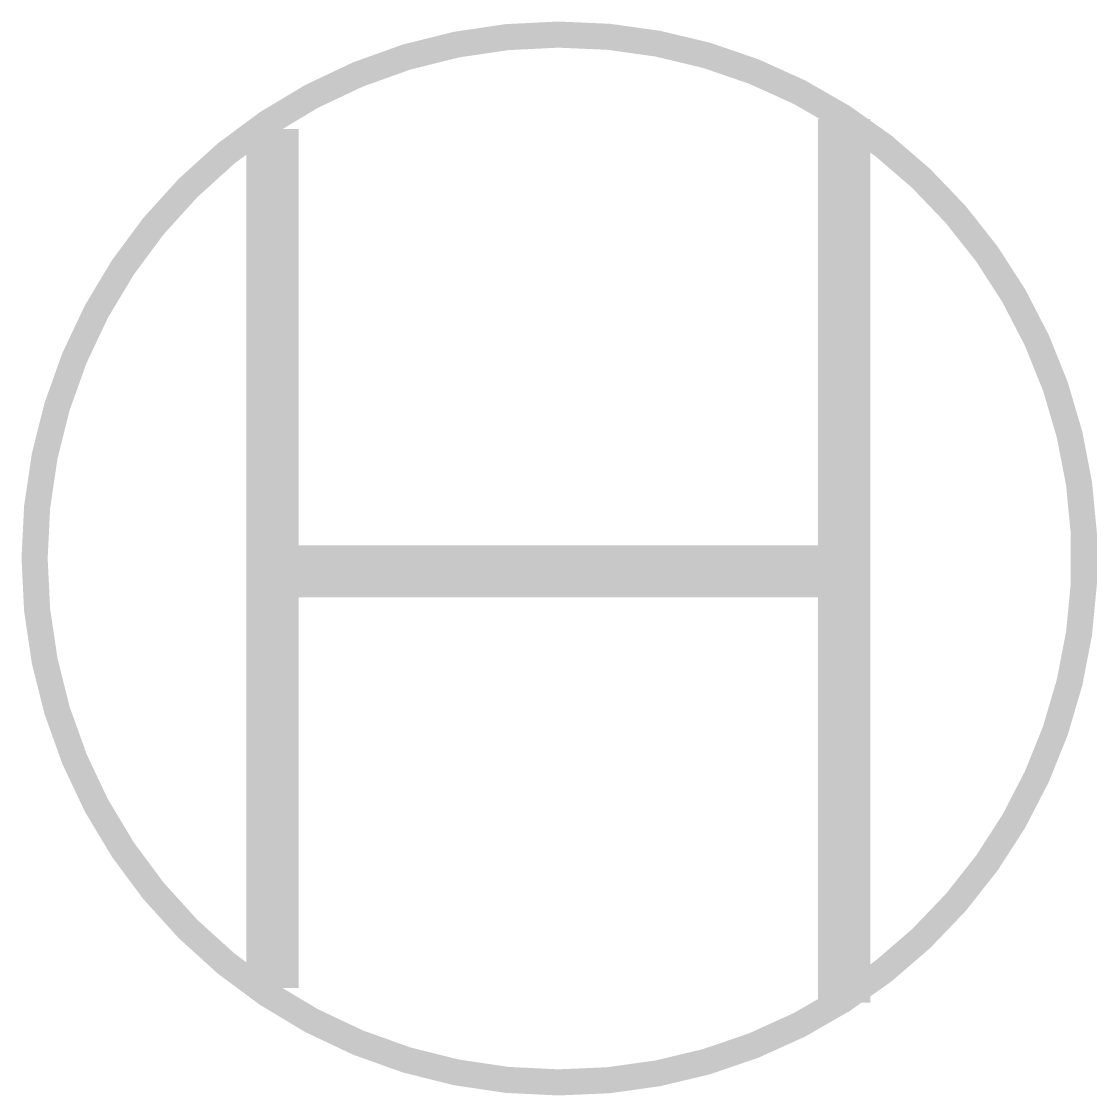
# Model space of a CAD drawing. Extents: x 0 to 3.09, y 0 to 3.09.
import ezdxf

# ---------------------------------------------------------------- set-up
doc = ezdxf.new("R2010")
doc.units = 0
doc.header["$MEASUREMENT"] = 0
doc.layers.get('0').update_dxf_attribs({"linetype": 'CONTINUOUS'})

msp = doc.modelspace()

# ---------------------------------------------------------------- linework, layer by layer
at = {"const_width": 0.075}
msp.add_lwpolyline([(1.5455, 0.0415, 1.004474), (1.5455, 3.0478, 1), (1.5455, 0.0415, 1)], format="xyb", dxfattribs=at)
at = {"const_width": 0.15}
for points in [[(2.3658, 2.8055), (2.3658, 0.2704)], [(0.7251, 2.7767), (0.7251, 0.3128)], [(0.7444, 1.5079), (2.3658, 1.5079)]]:
    msp.add_lwpolyline(points, dxfattribs=at)

doc.saveas('drawing.dxf')
